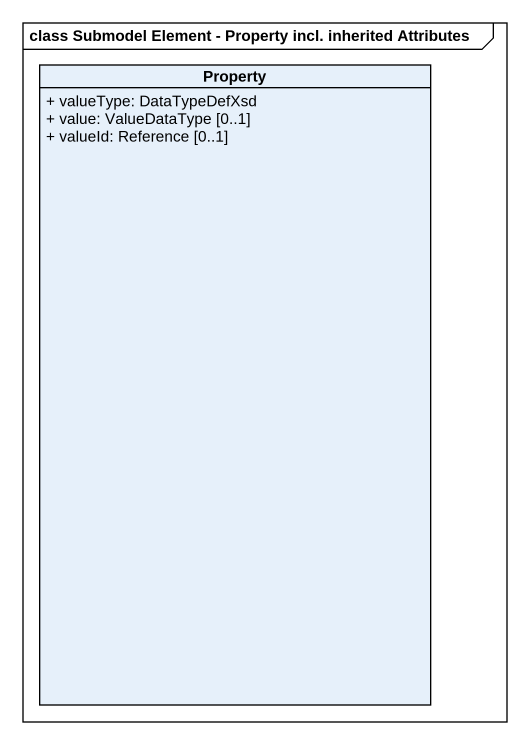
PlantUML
@startuml
mainframe class Submodel Element - Property incl. inherited Attributes
hide circle
hide empty members
skinparam classAttributeIconSize 0
class Property {
  + valueType: DataTypeDefXsd
  + value: ValueDataType [0..1]
  + valueId: Reference [0..1]
}
@enduml
